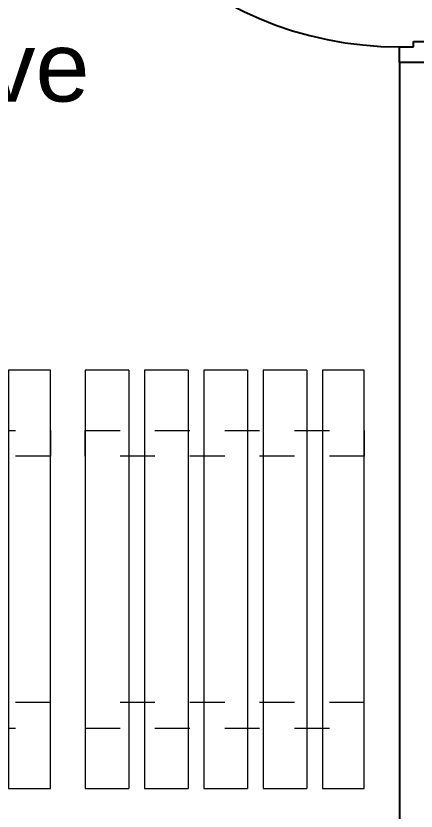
# Model space of a CAD drawing. Header units: millimetres. Extents: x 15590 to 15992, y 1055 to 1132.
# Drawn here: x 15899.541 to 15900.688, y 1073.467 to 1075.749 of the extents above; entities that cross this region are included whole.
import ezdxf

# ---------------------------------------------------------------- set-up
doc = ezdxf.new("R2010")
doc.units = ezdxf.units.MM
doc.header["$MEASUREMENT"] = 0
doc.linetypes.add('CACHE2', pattern=[0.1875, 0.125, -0.0625])
doc.layers.get('0').update_dxf_attribs({"lineweight": 9})
for name, color, linetype in [('59', 7, 'Continuous'), ('Mobilier', 252, 'Continuous'), ('surgeles', 4, 'Continuous')]:
    doc.layers.add(name, color=color, linetype=linetype)
doc.layers.add('DM Divers', color=7, linetype='Continuous', lineweight=9)
doc.styles.get("Standard").update_dxf_attribs({"font": 'swiss.ttf', "height": 0.2})

# ---------------------------------------------------------------- blocks, each defined once
blk = doc.blocks.new('A$C29413FD8')
at = {"layer": 'Mobilier', "color": 34, "linetype": 'Continuous', "lineweight": 9}
for p, q in [((0.125, 1.2), (0, 1.2)), ((0, 1.2), (0, 0)), ((0.125, 1.2), (0.125, 0)), ((0.295, 1.2), (0.17, 1.2)), ((0.17, 1.2), (0.17, 0)), ((0.295, 1.2), (0.295, 0)), ((0.465, 1.2), (0.34, 1.2)), ((0.34, 1.2), (0.34, 0)), ((0.465, 1.2), (0.465, 0)), ((0.635, 1.2), (0.51, 1.2)), ((0.51, 1.2), (0.51, 0)), ((0.635, 1.2), (0.635, 0)), ((0.8, 1.2), (0.68, 1.2)), ((0.68, 1.2), (0.68, 0)), ((0.8, 0), (0.8, 1.2)), ((0, 0), (0.125, 0)), ((0.17, 0), (0.295, 0)), ((0.34, 0), (0.465, 0)), ((0.51, 0), (0.635, 0)), ((0.68, 0), (0.8, 0))]:
    blk.add_line(p, q, dxfattribs=at)
at = {"layer": 'Mobilier', "color": 34, "linetype": 'CACHE2', "lineweight": 9, "ltscale": 0.8}
for points in [[(0, 1.0272), (0.8, 1.0272), (0.8, 0.9533), (0, 0.9533)], [(0, 0.1728), (0.8, 0.1728), (0.8, 0.2467), (0, 0.2467)]]:
    blk.add_lwpolyline(points, close=True, dxfattribs=at)
blk = doc.blocks.new('PP100')
at = {"layer": '59', "color": 105, "linetype": 'Continuous'}
for p, q in [((107.5, 113), (103.5, 113)), ((103.5, 113), (103.5, 10)), ((107.5, 10), (107.5, 113)), ((0, 10), (4.5, 10)), ((0, 0), (0, 10)), ((4.5, 10), (4.5, 6)), ((103.5, 10), (107.5, 10)), ((107.5, 6), (107.5, 10)), ((107.5, 10), (112, 10)), ((112, 10), (112, 0)), ((4.5, 6), (6, 6)), ((6, 6), (6, 0)), ((106, 6), (107.5, 6)), ((106, 0), (106, 6)), ((6, 0), (0, 0)), ((112, 0), (106, 0))]:
    blk.add_line(p, q, dxfattribs=at)
for points in [[(91.02, 80.46, 0), (100.02, 80.46, 0), (100.02, 77.71, 0), (99.59, 76.79, 0), (99.16, 76.48, 0), (98.3, 76.17, 0), (97.02, 76.17, 0), (96.16, 76.48, 0), (95.73, 76.79, 0), (95.31, 77.71, 0), (95.31, 80.46, 0)], [(91.02, 73.26, 0), (100.02, 73.26, 0), (100.02, 70.5, 0), (99.59, 69.58, 0), (99.16, 69.28, 0), (98.3, 68.97, 0), (97.02, 68.97, 0), (96.16, 69.28, 0), (95.73, 69.58, 0), (95.31, 70.5, 0), (95.31, 73.26, 0)], [(98.73, 58.24, 0), (99.16, 57.63, 0), (100.02, 56.71, 0), (91.02, 56.71, 0)], [(100.02, 49.81, 0), (99.59, 50.73, 0), (98.3, 51.35, 0), (96.16, 51.65, 0), (94.88, 51.65, 0), (92.74, 51.35, 0), (91.45, 50.73, 0), (91.02, 49.81, 0), (91.02, 49.2, 0), (91.45, 48.28, 0), (92.74, 47.67, 0), (94.88, 47.36, 0), (96.16, 47.36, 0), (98.3, 47.67, 0), (99.59, 48.28, 0), (100.02, 49.2, 0), (100.02, 49.81, 0)], [(100.02, 42.61, 0), (99.59, 43.53, 0), (98.3, 44.14, 0), (96.16, 44.45, 0), (94.88, 44.45, 0), (92.74, 44.14, 0), (91.45, 43.53, 0), (91.02, 42.61, 0), (91.02, 42, 0), (91.45, 41.08, 0), (92.74, 40.47, 0), (94.88, 40.16, 0), (96.16, 40.16, 0), (98.3, 40.47, 0), (99.59, 41.08, 0), (100.02, 42, 0), (100.02, 42.61, 0)]]:
    blk.add_polyline3d(points, dxfattribs=at)
blk.add_arc((107.5, 10), 103, 90, 180, dxfattribs=at)

msp = doc.modelspace()

# ---------------------------------------------------------------- linework, layer by layer
msp.add_circle((15910.6295, 1093.1562), 38.4411)
at = {"layer": 'surgeles'}
msp.add_line((15900.6406, 1075.615), (15900.6406, 1070.804), dxfattribs=at)

# ---------------------------------------------------------------- block references
for p in [(15898.8396, 1073.5324), (15899.7396, 1073.5324)]:
    msp.add_blockref('A$C29413FD8', p)
at = {"layer": 'surgeles', "xscale": 0.00999999999839929, "yscale": 0.00999999999839929, "zscale": 0.00999999999839929, "rotation": 90}
msp.add_blockref('PP100', (15900.7406, 1075.615), dxfattribs=at)

# ---------------------------------------------------------------- texts
at = {"layer": 'DM Divers', "insert": (15898.5099, 1075.7031), "char_height": 0.2, "width": 3.361042, "attachment_point": 2}
msp.add_mtext('{\\C1;Ch. Froide Negative\\P22 m²}', dxfattribs=at)

doc.saveas('drawing.dxf')
